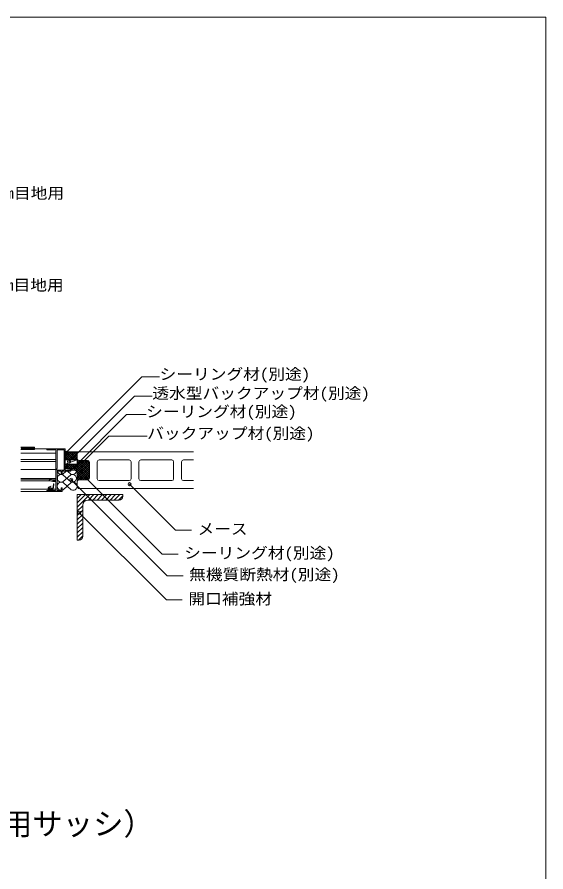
# Model space of a CAD drawing. Units: millimetres, scale not verified. Extents: x -1966 to 1994, y -1415 to 1393.
# Drawn here: x 1125 to 1994, y -11 to 1393 of the extents above; entities that cross this region are included whole.
import ezdxf
from ezdxf.enums import TextEntityAlignment as Align

# ---------------------------------------------------------------- set-up
doc = ezdxf.new("R2010")
doc.units = ezdxf.units.MM
doc.header["$LTSCALE"] = 10
doc.header["$PDMODE"] = 32
doc.header["$PDSIZE"] = 5
for name, color, linetype, lineweight in [('0-0_メ__ス', 2, 'Continuous', 18), ('0-3_鋼材', 7, 'Continuous', 18), ('0-4_その他部材', 4, 'Continuous', 9), ('0-5', 7, 'Continuous', 9), ('0-9_部材名__寸法', 7, 'Continuous', 9), ('A-0', 6, 'Continuous', 18)]:
    doc.layers.add(name, color=color, linetype=linetype, lineweight=lineweight)
doc.styles.add('ＭＳ ゴシック', font='')
doc.styles.get('ＭＳ ゴシック').set_extended_font_data('MS Gothic')

msp = doc.modelspace()

# ---------------------------------------------------------------- linework, layer by layer
at = {"layer": '0-0_メ__ス'}
for p, q in [((1223.6, 676.4), (1225.6, 678.4)), ((1223.6, 676.4), (1223.6, 667.4)), ((1225.6, 678.4), (1414.53, 678.4)), ((1226.6, 664.4), (1240.6, 664.4)), ((1243.6, 635.4), (1243.6, 661.4)), ((1256.6, 634.4), (1256.6, 662.4)), ((1259.6, 665.4), (1309.1, 665.4)), ((1312.1, 662.4), (1312.1, 634.4)), ((1325.1, 662.4), (1325.1, 634.4)), ((1379.1, 665.4), (1328.1, 665.4)), ((1382.1, 634.4), (1382.1, 662.4)), ((1395.1, 634.4), (1395.1, 662.4)), ((1398.1, 665.4), (1414.53, 665.4)), ((1226.6, 632.4), (1240.6, 632.4)), ((1223.6, 620.4), (1223.6, 629.4)), ((1225.6, 618.4), (1223.6, 620.4)), ((1225.6, 618.4), (1414.53, 618.4)), ((1259.6, 631.4), (1309.1, 631.4)), ((1379.1, 631.4), (1328.1, 631.4)), ((1398.1, 631.4), (1414.53, 631.4))]:
    msp.add_line(p, q, dxfattribs=at)
for centre, start, end in [((1226.6, 667.4), 180, 270), ((1240.6, 661.4), 0, 90), ((1259.6, 662.4), 90, 180), ((1309.1, 662.4), 0, 90), ((1328.1, 662.4), 90, 180), ((1379.1, 662.4), 0, 90), ((1398.1, 662.4), 90, 180), ((1226.6, 629.4), 90, 180), ((1240.6, 635.4), 270, 0), ((1259.6, 634.4), 180, 270), ((1309.1, 634.4), 270, 0), ((1328.1, 634.4), 180, 270), ((1379.1, 634.4), 270, 0), ((1398.1, 634.4), 180, 270)]:
    msp.add_arc(centre, 3, start, end, dxfattribs=at)
at = {"layer": '0-3_鋼材', "lineweight": 9}
for p, q in [((1223.6, 587.93), (1244.07, 608.4)), ((1223.6, 595), (1237, 608.4)), ((1223.6, 602.07), (1229.92, 608.4)), ((1242.14, 599.4), (1251.14, 608.4)), ((1249.21, 599.4), (1258.21, 608.4)), ((1256.28, 599.4), (1265.28, 608.4)), ((1263.35, 599.4), (1272.35, 608.4)), ((1270.42, 599.4), (1279.42, 608.4)), ((1277.49, 599.4), (1286.49, 608.4)), ((1284.56, 599.4), (1293.56, 608.4)), ((1291.63, 599.4), (1298.6, 606.36)), ((1223.6, 580.86), (1232.6, 589.86)), ((1223.6, 573.79), (1232.6, 582.79)), ((1223.6, 566.72), (1232.6, 575.72)), ((1223.6, 559.64), (1232.6, 568.64)), ((1223.6, 552.57), (1232.6, 561.57)), ((1223.6, 545.5), (1232.6, 554.5)), ((1223.6, 538.43), (1232.6, 547.43)), ((1225.63, 533.4), (1232.6, 540.36))]:
    msp.add_line(p, q, dxfattribs=at)
at = {"layer": '0-3_鋼材', "color": 3}
for p, q in [((1298.6, 605.4), (1298.6, 608.4)), ((1232.6, 539.4), (1232.6, 590.9)), ((1292.6, 599.4), (1241.1, 599.4)), ((1226.6, 533.4), (1223.6, 533.4))]:
    msp.add_line(p, q, dxfattribs=at)
msp.add_lwpolyline([(1223.6, 533.4), (1223.6, 608.4), (1298.6, 608.4)], dxfattribs=at)
for centre, radius, start, end in [((1292.6, 605.4), 6, 270, 0), ((1241.1, 590.9), 8.5, 90, 180), ((1226.6, 539.4), 6, 270, 0)]:
    msp.add_arc(centre, radius, start, end, dxfattribs=at)
at = {"layer": '0-4_その他部材'}
for p, q in [((1225.6, 678.4), (1203.6, 678.4)), ((1203.6, 667.56), (1214.44, 678.4)), ((1203.6, 671.09), (1210.9, 678.4)), ((1203.6, 674.63), (1207.37, 678.4)), ((1203.6, 678.16), (1203.83, 678.4)), ((1203.6, 677.45), (1215.66, 665.4)), ((1203.6, 673.92), (1212.12, 665.4)), ((1204.97, 665.4), (1217.97, 678.4)), ((1206.19, 678.4), (1219.19, 665.4)), ((1208.51, 665.4), (1221.51, 678.4)), ((1209.73, 678.4), (1222.73, 665.4)), ((1212.04, 665.4), (1225.04, 678.4)), ((1213.26, 678.4), (1223.6, 668.06)), ((1216.8, 678.4), (1223.6, 671.6)), ((1220.33, 678.4), (1223.6, 675.13)), ((1223.87, 678.4), (1224.73, 677.53)), ((1203.6, 670.38), (1208.58, 665.4)), ((1203.6, 666.85), (1205.05, 665.4)), ((1223.6, 665.4), (1203.6, 665.4)), ((1215.58, 665.4), (1223.6, 673.41)), ((1219.12, 665.4), (1223.6, 669.88)), ((1222.65, 665.4), (1223.6, 666.34)), ((1223.6, 667.4), (1223.6, 629.4)), ((1223.6, 666.34), (1223.74, 666.48)), ((1223.6, 662.81), (1225.43, 664.64)), ((1223.6, 664.53), (1243.6, 644.53)), ((1223.6, 648.67), (1239.33, 664.4)), ((1223.6, 652.2), (1235.79, 664.4)), ((1223.6, 655.74), (1232.26, 664.4)), ((1223.6, 659.27), (1228.72, 664.4)), ((1223.6, 645.13), (1242.32, 663.85)), ((1223.6, 641.59), (1243.59, 661.59)), ((1223.6, 660.99), (1243.6, 640.99)), ((1227.26, 664.4), (1243.6, 648.06)), ((1230.8, 664.4), (1243.6, 651.6)), ((1234.33, 664.4), (1243.6, 655.13)), ((1237.87, 664.4), (1243.6, 658.67)), ((1241.56, 664.24), (1243.44, 662.36)), ((1203.6, 658.4), (1223.6, 658.4)), ((1203.6, 653.41), (1208.58, 658.4)), ((1203.6, 656.95), (1205.04, 658.4)), ((1203.6, 656.24), (1208.44, 651.4)), ((1203.6, 652.71), (1204.91, 651.4)), ((1204.98, 658.4), (1211.98, 651.4)), ((1205.12, 651.4), (1212.12, 658.4)), ((1208.51, 658.4), (1215.51, 651.4)), ((1208.65, 651.4), (1215.65, 658.4)), ((1212.05, 658.4), (1219.05, 651.4)), ((1212.19, 651.4), (1219.19, 658.4)), ((1215.58, 658.4), (1222.58, 651.4)), ((1215.72, 651.4), (1222.72, 658.4)), ((1219.12, 658.4), (1223.6, 653.92)), ((1219.26, 651.4), (1223.6, 655.74)), ((1222.66, 658.4), (1223.6, 657.45)), ((1222.79, 651.4), (1223.6, 652.2)), ((1223.6, 638.06), (1243.6, 658.06)), ((1223.6, 657.45), (1243.6, 637.45)), ((1223.6, 634.52), (1243.6, 654.52)), ((1223.6, 653.92), (1243.34, 634.18)), ((1223.6, 630.99), (1243.6, 650.99)), ((1223.6, 650.38), (1241.46, 632.52)), ((1223.6, 646.85), (1238.05, 632.4)), ((1228.54, 632.4), (1243.6, 647.45)), ((1223.6, 643.31), (1234.51, 632.4)), ((1223.6, 639.78), (1230.98, 632.4)), ((1223.6, 636.24), (1227.44, 632.4)), ((1223.6, 632.71), (1224.64, 631.67)), ((1232.08, 632.4), (1243.6, 643.92)), ((1235.61, 632.4), (1243.6, 640.38)), ((1239.15, 632.4), (1243.6, 636.85))]:
    msp.add_line(p, q, dxfattribs=at)
at = {"layer": '0-4_その他部材', "color": 7}
for p, q in [((1223.6, 665.4), (1203.6, 658.4)), ((1223.6, 651.4), (1203.6, 651.4)), ((1203.6, 648.4), (1223.6, 651.4)), ((1203.6, 648.4), (1223.6, 648.4))]:
    msp.add_line(p, q, dxfattribs=at)
at = {"layer": '0-4_その他部材', "color": 7, "lineweight": 18}
for p, q in [((1200.14, 642.03), (1205.56, 646.75)), ((1213.05, 642.03), (1207.63, 646.75)), ((1213.05, 629.4), (1200.14, 640.63)), ((1200.14, 629.4), (1213.05, 640.63)), ((1213.88, 616.14), (1200.29, 627.96)), ((1200.29, 616.14), (1213.88, 627.96))]:
    msp.add_line(p, q, dxfattribs=at)
for centre, radius, start, end in [((1197.25, 647.65), 6.32, 188.21316, 297.25346), ((1215.94, 647.65), 6.32, 242.74654, 6.79533), ((1197.25, 635.01), 6.32, 62.74654, 297.25346), ((1215.94, 635.01), 6.32, 242.74654, 117.25346), ((1197.25, 622.05), 6.65, 62.74654, 267.4144), ((1216.93, 622.05), 6.65, 242.74654, 117.25346), ((1197.25, 622.05), 6.65, 281.71289, 297.25346)]:
    msp.add_arc(centre, radius, start, end, dxfattribs=at)
at = {"layer": '0-5', "lineweight": 18}
for p, q in [((1153.6, 686.4), (1130.6, 686.4)), ((1153.6, 685.2), (1130.6, 685.2)), ((1153.6, 682.2), (1130.6, 682.2)), ((1130.6, 676.4), (1188.6, 676.4)), ((1152.1, 683.4), (1131.44, 683.4)), ((1153.6, 686.4), (1153.6, 682.2)), ((1174.1, 683.4), (1153.6, 683.4)), ((1174.1, 683.4), (1153.6, 683.4)), ((1173.6, 682.9), (1173.6, 682.25)), ((1203.1, 683.4), (1174.1, 683.4)), ((1186.6, 681.75), (1174.1, 681.75)), ((1188.6, 682.3), (1188.6, 631.7)), ((1190.6, 681.75), (1190.6, 651.4)), ((1201.95, 681.75), (1190.6, 681.75)), ((1201.95, 681.75), (1201.95, 648.4)), ((1203.6, 682.9), (1203.6, 648.4)), ((1130.6, 665.9), (1188.6, 665.9)), ((1130.6, 662.9), (1188.6, 662.9)), ((1130.6, 649.4), (1188.6, 649.4)), ((1190.25, 651.4), (1190.25, 648.4)), ((1190.6, 651.4), (1190.25, 651.4)), ((1201.95, 648.4), (1190.25, 648.4)), ((1190.6, 646.75), (1190.6, 615.05)), ((1196.95, 646.75), (1190.6, 646.75)), ((1196.95, 646.75), (1196.95, 642.9)), ((1212.6, 648.4), (1203.6, 648.4)), ((1213.1, 647.9), (1213.1, 647.25)), ((1130.6, 634.9), (1188.6, 634.9)), ((1130.6, 633.9), (1188.6, 633.9)), ((1177.6, 631.9), (1177.6, 631.74)), ((1179.55, 632.4), (1178.1, 632.4)), ((1179.55, 632.4), (1183.75, 631.7)), ((1198.1, 642.4), (1197.45, 642.4)), ((1130.6, 630.9), (1178.07, 630.9)), ((1175.6, 619.4), (1175.6, 617.4)), ((1176.4, 619.2), (1176.4, 618.2)), ((1178.35, 618.2), (1176.4, 618.2)), ((1178.43, 630.76), (1183.52, 629.91)), ((1178.75, 617.8), (1178.75, 617.4)), ((1180.45, 619.08), (1179.64, 619.94)), ((1180.75, 619.2), (1179.86, 620.15)), ((1180.45, 619.08), (1180.45, 617.4)), ((1180.75, 619.2), (1180.75, 618.2)), ((1183.49, 618.2), (1180.75, 618.2)), ((1183.49, 618.2), (1184.34, 625.46)), ((1188.6, 629.9), (1183.68, 629.9)), ((1188.6, 631.7), (1183.75, 631.7)), ((1184.1, 617.4), (1184.98, 624.92)), ((1188.6, 629.9), (1188.6, 614.5)), ((1196.95, 618.9), (1196.95, 615.05)), ((1198.1, 619.4), (1197.45, 619.4)), ((1198.6, 618.9), (1198.6, 613.9)), ((1130.6, 617.4), (1176.1, 617.4)), ((1130.6, 613.4), (1174.1, 613.4)), ((1173.6, 614.55), (1173.6, 613.9)), ((1175.6, 615.05), (1174.1, 615.05)), ((1198.1, 613.4), (1174.1, 613.4)), ((1177.95, 617.4), (1175.6, 617.4)), ((1175.6, 616.9), (1175.6, 615.05)), ((1177.3, 617.4), (1176.1, 617.4)), ((1177.8, 616.6), (1176.6, 616.6)), ((1176.6, 616.6), (1176.6, 615.05)), ((1182.8, 615.05), (1176.6, 615.05)), ((1176.75, 616.2), (1176.75, 615.6)), ((1177.95, 616.4), (1176.95, 616.4)), ((1177.8, 616.9), (1177.8, 616.6)), ((1177.95, 617.4), (1177.95, 616.4)), ((1180.45, 617.4), (1178.75, 617.4)), ((1180.45, 616.2), (1178.75, 616.2)), ((1180.45, 616.2), (1181.25, 615.4)), ((1181.25, 617.4), (1181.25, 616.4)), ((1184.1, 617.4), (1181.25, 617.4)), ((1182.25, 616.4), (1181.25, 616.4)), ((1182.25, 615.4), (1181.25, 615.4)), ((1181.4, 616.9), (1181.4, 616.6)), ((1182.8, 616.6), (1181.4, 616.6)), ((1183.1, 617.4), (1181.9, 617.4)), ((1182.45, 616.2), (1182.45, 615.6)), ((1182.8, 616.6), (1182.8, 615.05)), ((1183.6, 617.4), (1188.6, 617.4)), ((1183.6, 616.9), (1183.6, 615.05)), ((1186.6, 615.05), (1183.6, 615.05)), ((1186.6, 615.05), (1186.6, 614.5)), ((1188.6, 614.5), (1186.6, 614.5)), ((1196.95, 615.05), (1190.6, 615.05))]:
    msp.add_line(p, q, dxfattribs=at)
for points in [[(1188.6, 682.3), (1186.6, 682.3), (1186.6, 681.75)], [(1212.6, 646.75), (1198.6, 646.75), (1198.6, 642.9)], [(1178.75, 616.2), (1177.95, 615.4), (1176.95, 615.4)]]:
    msp.add_lwpolyline(points, dxfattribs=at)
for centre, radius, start, end in [((1149.2, 685.8), 0.6, 89.99996, 269.99998), ((1174.1, 682.9), 0.5, 90.00004, 180.00002), ((1174.1, 682.25), 0.5, 180.00002, 270), ((1203.1, 682.9), 0.5, 0, 90), ((1212.6, 647.9), 0.5, 359.99998, 90.00004), ((1212.6, 647.25), 0.5, 270.00002, 359.99998), ((1178.1, 631.9), 0.5, 90.00004, 180.00002), ((1197.45, 642.9), 0.5, 180.00004, 269.99996), ((1198.1, 642.9), 0.5, 270.00002, 359.99996), ((1184.22, 611.05), 12, 109.26017, 135.95713), ((1184.69, 611.23), 11.5, 111.68611, 136.13981), ((1178.6, 631.74), 1, 179.99969, 260.53767), ((1178.35, 617.8), 0.4, 359.99998, 90.00002), ((1179.75, 620.05), 0.15, 43.07267, 223.07268), ((1180.35, 622.15), 0.25, 291.68611, 109.26017), ((1183.68, 630.9), 1, 260.53764, 269.99996), ((1184.84, 625.4), 0.5, 286.86838, 173.29017), ((1197.45, 618.9), 0.5, 90.00004, 180.00002), ((1198.1, 618.9), 0.5, 359.99998, 90.00004), ((1174.1, 614.55), 0.5, 90.00004, 180.00002), ((1174.1, 613.9), 0.5, 180.00002, 270), ((1176.1, 616.9), 0.5, 89.99998, 180.00002), ((1176.95, 616.2), 0.2, 90.00002, 180), ((1176.95, 615.6), 0.2, 180, 269.99998), ((1177.3, 616.9), 0.5, 0, 89.99998), ((1181.9, 616.9), 0.5, 89.99998, 180.00002), ((1182.25, 616.2), 0.2, 359.99998, 90.00002), ((1182.25, 615.6), 0.2, 270, 359.99998), ((1183.1, 616.9), 0.5, 0, 89.99998), ((1198.1, 613.9), 0.5, 269.99996, 359.99996)]:
    msp.add_arc(centre, radius, start, end, dxfattribs=at)
at = {"layer": '0-9_部材名__寸法', "lineweight": 18}
for p, q in [((1205.6, 677.43), (1329.71, 801.53)), ((1329.71, 801.53), (1359.01, 801.53)), ((1210.08, 662.44), (1317.77, 770.13)), ((1317.77, 770.13), (1347.07, 770.13)), ((1221.45, 650), (1275.75, 704.29)), ((1275.75, 704.29), (1338.61, 704.29)), ((1237.9, 635.95), (1363.39, 510.46)), ((1309.67, 625.44), (1385.25, 549.86)), ((1385.25, 549.86), (1411.32, 549.86)), ((1363.39, 510.46), (1389.46, 510.46))]:
    msp.add_line(p, q, dxfattribs=at)
for points in [[(1220.02, 655.25), (1304.81, 740.04), (1336.9, 740.04)], [(1213.74, 632.8), (1371.49, 475.05), (1397.56, 475.05)], [(1227.04, 578.54), (1370.31, 435.27), (1396.38, 435.27)]]:
    msp.add_lwpolyline(points, dxfattribs=at)
at = {"layer": '0-9_部材名__寸法'}
for p in [(1205.6, 677.43), (1210.08, 662.44), (1220.02, 655.25), (1221.45, 650), (1213.74, 632.8), (1237.9, 635.95), (1309.67, 625.44), (1227.04, 578.54)]:
    msp.add_point(p, dxfattribs=at)
at = {"layer": 'A-0'}
for p, q in [((-1966.36, 1392.59), (1994.28, 1392.59)), ((1994.28, 1392.59), (1994.28, -1415.32))]:
    msp.add_line(p, q, dxfattribs=at)

# ---------------------------------------------------------------- texts
at = {"layer": '0-9_部材名__寸法', "style": 'ＭＳ ゴシック', "width": 1.1}
for s, p in [('専用ガスケット 10㎜目地用', (858.34, 1088.8)), ('専用ガスケット 10mm目地用', (857.74, 937.81)), ('シーリング材(別途)', (1359.01, 791.53)), ('透水型バックアップ材(別途)', (1347.07, 760.13)), ('シーリング材(別途)', (1336.9, 730.04)), ('バックアップ材(別途)', (1338.61, 694.29)), ('メース', (1421.34, 537.21)), ('シーリング材(別途)', (1399.48, 497.8)), ('無機質断熱材(別途)', (1407.58, 462.39)), ('開口補強材', (1406.4, 422.62))]:
    msp.add_text(s, height=18.33, dxfattribs=at).set_placement(p, align=Align.BOTTOM_LEFT)
at = {"layer": '0-9_部材名__寸法', "style": 'ＭＳ ゴシック'}
msp.add_text('開口部（汎用サッシ）', height=36.66, dxfattribs=at).set_placement((849.62, 38.26), align=Align.BOTTOM_LEFT)

doc.saveas('drawing.dxf')
